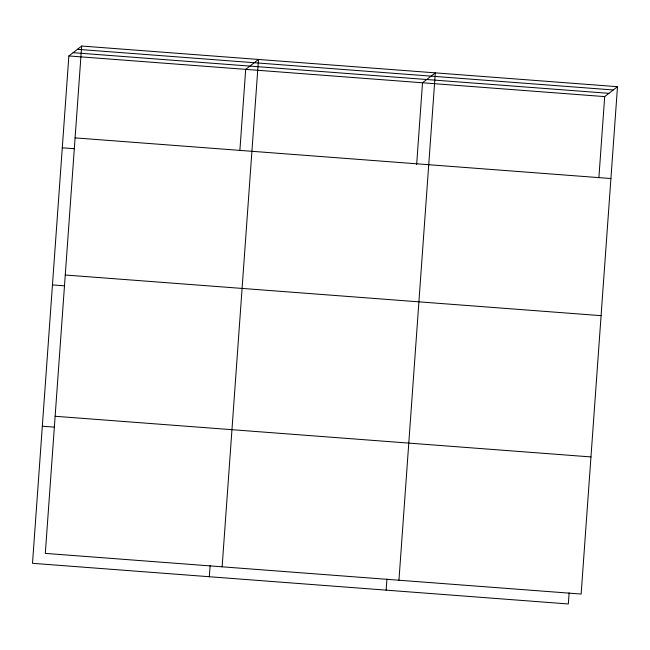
<?xml version="1.0" encoding="UTF-8"?>
<svg xmlns="http://www.w3.org/2000/svg" width="650" height="650" viewBox="0 0 650 650"><rect width="100%" height="100%" fill="white"/><g stroke="black" fill="none" stroke-linecap="round" stroke-linejoin="round"><path stroke-width="0.97" d="M81.672 46.036L45.305 553.394L581.133 594.051L617.5 86.686L81.672 46.036L68.868 55.949L32.5 563.314L568.327 603.964L569.116 592.873M209.324 576.729L210.121 565.638M239.899 150.109L245.692 69.363L258.497 59.451L222.129 566.816M386.141 590.143L386.937 579.053M416.65 164.531L422.516 82.778L435.321 72.865L398.954 580.231M598.902 177.344L604.695 96.606L617.5 86.686M77.447 49.311L613.275 89.96M73.093 52.683L608.92 93.332M68.868 55.949L604.695 96.606M75.091 137.881L610.919 178.531M62.286 147.802L74.409 148.72M65.26 275.007L601.087 315.656M52.455 284.919L64.578 285.838M55.136 416.276L590.964 456.926M42.331 426.189L54.454 427.115"/></g></svg>
